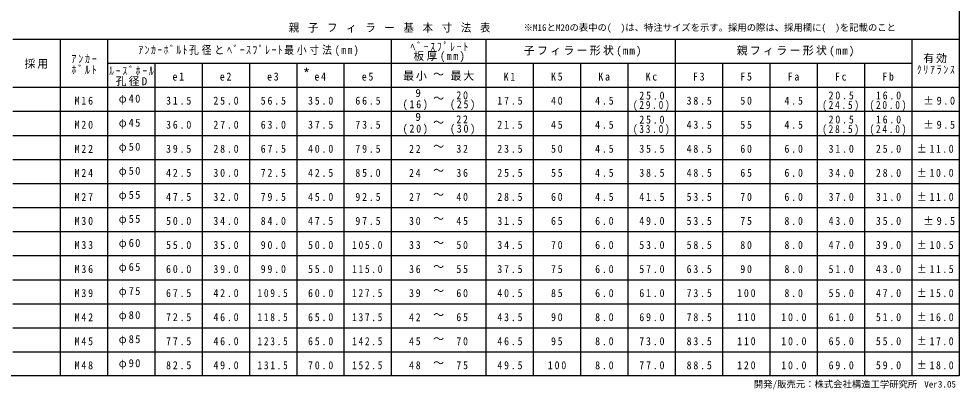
# Model space of a CAD drawing. Units: millimetres, scale not verified. Extents: x -19500 to 19500, y -13714 to 13350.
# Drawn here: x -6333 to 19500, y -13714 to -3539 of the extents above; entities that cross this region are included whole.
import ezdxf
from ezdxf.enums import TextEntityAlignment as Align

# ---------------------------------------------------------------- set-up
doc = ezdxf.new("R2010")
doc.units = ezdxf.units.MM
doc.header["$LTSCALE"] = 100
doc.layers.add('F-0_F-0', color=4, linetype='Continuous')
doc.styles.add('ＭＳ ゴシック', font='')
doc.styles.get('ＭＳ ゴシック').set_extended_font_data('MS Gothic')

msp = doc.modelspace()

# ---------------------------------------------------------------- linework, layer by layer
at = {"layer": 'F-0_F-0'}
for p, q in [((19500, 13350), (19500, -13350)), ((-6500, -4098.4), (19500, -4098.4)), ((-5200, -4098.4), (-5200, -13350)), ((-3900, -4098.4), (-3900, -13350)), ((3900, -4098.4), (3900, -13350)), ((6500, -4098.4), (6500, -13350)), ((11700, -4098.4), (11700, -13350)), ((18200, -4098.4), (18200, -13350)), ((-3900, -4759.2), (18200, -4759.2)), ((-2600, -4759.2), (-2600, -13350)), ((-1300, -4759.2), (-1300, -13350)), ((0, -4759.2), (0, -13350)), ((1300, -4759.2), (1300, -13350)), ((2600, -4759.2), (2600, -13350)), ((7800, -4759.2), (7800, -13350)), ((9100, -4759.2), (9100, -13350)), ((10400, -4759.2), (10400, -13350)), ((13000, -4759.2), (13000, -13350)), ((14300, -4759.2), (14300, -13350)), ((15600, -4759.2), (15600, -13350)), ((16900, -4759.2), (16900, -13350)), ((-6500, -5420.1), (19500, -5420.1)), ((-6500, -6080.9), (19500, -6080.9)), ((-6500, -6741.7), (19500, -6741.7)), ((-6500, -7402.5), (19500, -7402.5)), ((-6500, -8063.4), (19500, -8063.4)), ((-6500, -8724.2), (19500, -8724.2)), ((-6500, -9385), (19500, -9385)), ((-6500, -10045.9), (19500, -10045.9)), ((-6500, -10706.7), (19500, -10706.7)), ((-6500, -11367.5), (19500, -11367.5)), ((-6500, -12028.3), (19500, -12028.3)), ((-6500, -12689.2), (19500, -12689.2)), ((19500, -13350), (-19500, -13350))]:
    msp.add_line(p, q, dxfattribs=at)

# ---------------------------------------------------------------- texts
at = {"layer": 'F-0_F-0', "style": 'ＭＳ ゴシック'}
for s, p in [('※M16とM20の表中の(\u3000)は、特注サイズを示す。採用の際は、採用欄に(\u3000)を記載のこと', (7533.8, -3926.6)), ('開発/販売元：株式会社構造工学研究所', (13860.7, -13724.7)), ('Ver3.05', (18540.2, -13724.7))]:
    msp.add_text(s, height=183.3, dxfattribs=at).set_placement(p, align=Align.BOTTOM_LEFT)
at = {"layer": 'F-0_F-0', "color": 7, "style": 'ＭＳ ゴシック'}
for s, height, p in [('*', 293.3, (1469.8, -5286.5)), ('～', 219.9, (5050, -5239.6)), ('9', 219.9, (4562.5, -5752.6)), ('～', 219.9, (5050, -5900.5)), ('9', 219.9, (4562.5, -6410.1)), ('～', 219.9, (5050, -6561.3)), ('～', 219.9, (5050, -7222.1)), ('～', 219.9, (5050, -7883)), ('～', 219.9, (5050, -8543.8)), ('～', 219.9, (5050, -9204.6)), ('～', 219.9, (5050, -9865.4)), ('～', 219.9, (5050, -10526.3)), ('～', 219.9, (5050, -11187.1)), ('～', 219.9, (5050, -11847.9)), ('～', 219.9, (5050, -12508.8)), ('～', 219.9, (5050, -13169.6))]:
    msp.add_text(s, height=height, dxfattribs=at).set_placement(p, align=Align.BOTTOM_LEFT)
at = {"layer": 'F-0_F-0', "color": 7, "char_height": 219.9, "attachment_point": 7, "style": 'ＭＳ ゴシック'}
for s, insert in [('\\T1.23;\\W0.95;親\\~子\\~フ\\~ィ\\~ラ\\~ー\\~基\\~本\\~寸\\~法\\~表', (1084.1, -3918)), ('\\T1.29;\\W0.9;ｱﾝｶｰﾎﾞﾙﾄ孔径とﾍﾞｰｽﾌﾟﾚｰﾄ最小寸法(mm)', (-3050, -4563.9)), ('\\T1.39;\\W0.85;ﾍﾞｰｽﾌﾟﾚｰﾄ', (4425, -4428.8)), ('\\T1.21;子フィラー形状(mm)', (7537.5, -4578.8)), ('\\T1.21;親フィラー形状(mm)', (13387.5, -4578.8)), ('\\T1.17;採用', (-6175, -4909.2)), ('\\T1.38;\\W0.9;ｱﾝｶｰ', (-4887.5, -4759.2)), ('\\T1.27;\\W0.95;板厚(mm)', (4512.5, -4728.8)), ('\\T1.17;有効', (18512.5, -4759.2)), ('\\T1.38;\\W0.9;ﾎﾞﾙﾄ', (-4887.5, -5059.2)), ('\\T1.39;\\W0.85;ﾙｰｽﾞﾎｰﾙ', (-3850, -5089.6)), ('\\T1.39;\\W0.85;ｸﾘｱﾗﾝｽ', (18337.5, -5059.2)), ('\\T1.2;孔径D', (-3675, -5389.6)), ('\\T1.36;\\W0.9;e1', (-2112.5, -5239.6)), ('\\T1.36;\\W0.9;e2', (-812.5, -5239.6)), ('\\T1.36;\\W0.9;e3', (487.5, -5239.6)), ('\\T1.36;\\W0.9;e4', (1787.5, -5239.6)), ('\\T1.36;\\W0.9;e5', (3087.5, -5239.6)), ('\\T1.17;最小', (4225, -5239.6)), ('\\T1.17;最大', (5525, -5239.6)), ('\\T1.36;\\W0.9;K1', (6987.5, -5239.6)), ('\\T1.36;\\W0.9;K5', (8287.5, -5239.6)), ('\\T1.36;\\W0.9;Ka', (9587.5, -5239.6)), ('\\T1.36;\\W0.9;Kc', (10887.5, -5239.6)), ('\\T1.36;\\W0.9;F3', (12187.5, -5239.6)), ('\\T1.36;\\W0.9;F5', (13487.5, -5239.6)), ('\\T1.36;\\W0.9;Fa', (14787.5, -5239.6)), ('\\T1.36;\\W0.9;Fc', (16087.5, -5239.6)), ('\\T1.36;\\W0.9;Fb', (17387.5, -5239.6)), ('\\T1.38;\\W0.9;M16', (-4800, -5900.5)), ('\\T1.26;\\W0.95;φ40', (-3587.5, -5900.5)), ('\\T1.38;\\W0.9;31.5', (-2287.5, -5900.5)), ('\\T1.38;\\W0.9;25.0', (-987.5, -5900.5)), ('\\T1.38;\\W0.9;56.5', (312.5, -5900.5)), ('\\T1.38;\\W0.9;35.0', (1612.5, -5900.5)), ('\\T1.38;\\W0.9;66.5', (2912.5, -5900.5)), ('\\T1.36;\\W0.9;20', (5687.5, -5752.6)), ('\\T1.38;\\W0.9;17.5', (6812.5, -5900.5)), ('\\T1.36;\\W0.9;40', (8287.5, -5900.5)), ('\\T1.38;\\W0.9;4.5', (9500, -5900.5)), ('\\T1.38;\\W0.9;25.0', (10712.5, -5760.8)), ('\\T1.38;\\W0.9;38.5', (12012.5, -5900.5)), ('\\T1.36;\\W0.9;50', (13487.5, -5900.5)), ('\\T1.38;\\W0.9;4.5', (14700, -5900.5)), ('\\T1.38;\\W0.9;20.5', (15912.5, -5756.9)), ('\\T1.38;\\W0.9;16.0', (17212.5, -5756.9)), ('\\T1.29;\\W0.95;±9.0', (18512.5, -5900.5)), ('\\T1.38;\\W0.9;(16)', (4212.5, -6053.9)), ('\\T1.38;\\W0.9;(25)', (5512.5, -6053.9)), ('\\T1.39;\\W0.85;(29.0)', (10537.5, -6072)), ('\\T1.39;\\W0.85;(24.5)', (15737.5, -6074.7)), ('\\T1.39;\\W0.85;(20.0)', (17037.5, -6074.7)), ('\\T1.36;\\W0.9;22', (5687.5, -6410.1)), ('\\T1.38;\\W0.9;20.5', (15912.5, -6417.7)), ('\\T1.38;\\W0.9;16.0', (17212.5, -6417.7)), ('\\T1.38;\\W0.9;M20', (-4800, -6561.3)), ('\\T1.26;\\W0.95;φ45', (-3587.5, -6561.3)), ('\\T1.38;\\W0.9;36.0', (-2287.5, -6561.3)), ('\\T1.38;\\W0.9;27.0', (-987.5, -6561.3)), ('\\T1.38;\\W0.9;63.0', (312.5, -6561.3)), ('\\T1.38;\\W0.9;37.5', (1612.5, -6561.3)), ('\\T1.38;\\W0.9;73.5', (2912.5, -6561.3)), ('\\T1.38;\\W0.9;(20)', (4212.5, -6722.5)), ('\\T1.38;\\W0.9;(30)', (5512.5, -6722.5)), ('\\T1.38;\\W0.9;21.5', (6812.5, -6561.3)), ('\\T1.36;\\W0.9;45', (8287.5, -6561.3)), ('\\T1.38;\\W0.9;4.5', (9500, -6561.3)), ('\\T1.39;\\W0.85;(33.0)', (10537.5, -6732.8)), ('\\T1.38;\\W0.9;25.0', (10712.5, -6421.6)), ('\\T1.38;\\W0.9;43.5', (12012.5, -6561.3)), ('\\T1.36;\\W0.9;55', (13487.5, -6561.3)), ('\\T1.38;\\W0.9;4.5', (14700, -6561.3)), ('\\T1.39;\\W0.85;(28.5)', (15737.5, -6735.5)), ('\\T1.39;\\W0.85;(24.0)', (17037.5, -6735.5)), ('\\T1.29;\\W0.95;±9.5', (18512.5, -6561.3)), ('\\T1.26;\\W0.95;φ50', (-3587.5, -7222.1)), ('\\T1.38;\\W0.9;M22', (-4800, -7222.1)), ('\\T1.38;\\W0.9;39.5', (-2287.5, -7222.1)), ('\\T1.38;\\W0.9;28.0', (-987.5, -7222.1)), ('\\T1.38;\\W0.9;67.5', (312.5, -7222.1)), ('\\T1.38;\\W0.9;40.0', (1612.5, -7222.1)), ('\\T1.38;\\W0.9;79.5', (2912.5, -7222.1)), ('\\T1.36;\\W0.9;22', (4387.5, -7222.1)), ('\\T1.36;\\W0.9;32', (5687.5, -7222.1)), ('\\T1.38;\\W0.9;23.5', (6812.5, -7222.1)), ('\\T1.36;\\W0.9;50', (8287.5, -7222.1)), ('\\T1.38;\\W0.9;4.5', (9500, -7222.1)), ('\\T1.38;\\W0.9;35.5', (10712.5, -7222.1)), ('\\T1.38;\\W0.9;48.5', (12012.5, -7222.1)), ('\\T1.36;\\W0.9;60', (13487.5, -7222.1)), ('\\T1.38;\\W0.9;6.0', (14700, -7222.1)), ('\\T1.38;\\W0.9;31.0', (15912.5, -7222.1)), ('\\T1.38;\\W0.9;25.0', (17212.5, -7222.1)), ('\\T1.3;\\W0.9;±11.0', (18337.5, -7222.1)), ('\\T1.38;\\W0.9;M24', (-4800, -7883)), ('\\T1.26;\\W0.95;φ50', (-3587.5, -7883)), ('\\T1.38;\\W0.9;42.5', (-2287.5, -7883)), ('\\T1.38;\\W0.9;30.0', (-987.5, -7883)), ('\\T1.38;\\W0.9;72.5', (312.5, -7883)), ('\\T1.38;\\W0.9;42.5', (1612.5, -7883)), ('\\T1.38;\\W0.9;85.0', (2912.5, -7883)), ('\\T1.36;\\W0.9;24', (4387.5, -7883)), ('\\T1.36;\\W0.9;36', (5687.5, -7883)), ('\\T1.38;\\W0.9;25.5', (6812.5, -7883)), ('\\T1.36;\\W0.9;55', (8287.5, -7883)), ('\\T1.38;\\W0.9;4.5', (9500, -7883)), ('\\T1.38;\\W0.9;38.5', (10712.5, -7883)), ('\\T1.38;\\W0.9;48.5', (12012.5, -7883)), ('\\T1.36;\\W0.9;65', (13487.5, -7883)), ('\\T1.38;\\W0.9;6.0', (14700, -7883)), ('\\T1.38;\\W0.9;34.0', (15912.5, -7883)), ('\\T1.38;\\W0.9;28.0', (17212.5, -7883)), ('\\T1.3;\\W0.9;±10.0', (18337.5, -7883)), ('\\T1.38;\\W0.9;M27', (-4800, -8543.8)), ('\\T1.26;\\W0.95;φ55', (-3587.5, -8543.8)), ('\\T1.38;\\W0.9;47.5', (-2287.5, -8543.8)), ('\\T1.38;\\W0.9;32.0', (-987.5, -8543.8)), ('\\T1.38;\\W0.9;79.5', (312.5, -8543.8)), ('\\T1.38;\\W0.9;45.0', (1612.5, -8543.8)), ('\\T1.38;\\W0.9;92.5', (2912.5, -8543.8)), ('\\T1.36;\\W0.9;27', (4387.5, -8543.8)), ('\\T1.36;\\W0.9;40', (5687.5, -8543.8)), ('\\T1.38;\\W0.9;28.5', (6812.5, -8543.8)), ('\\T1.36;\\W0.9;60', (8287.5, -8543.8)), ('\\T1.38;\\W0.9;4.5', (9500, -8543.8)), ('\\T1.38;\\W0.9;41.5', (10712.5, -8543.8)), ('\\T1.38;\\W0.9;53.5', (12012.5, -8543.8)), ('\\T1.36;\\W0.9;70', (13487.5, -8543.8)), ('\\T1.38;\\W0.9;6.0', (14700, -8543.8)), ('\\T1.38;\\W0.9;37.0', (15912.5, -8543.8)), ('\\T1.38;\\W0.9;31.0', (17212.5, -8543.8)), ('\\T1.3;\\W0.9;±11.0', (18337.5, -8543.8)), ('\\T1.38;\\W0.9;M30', (-4800, -9204.6)), ('\\T1.26;\\W0.95;φ55', (-3587.5, -9204.6)), ('\\T1.38;\\W0.9;50.0', (-2287.5, -9204.6)), ('\\T1.38;\\W0.9;34.0', (-987.5, -9204.6)), ('\\T1.38;\\W0.9;84.0', (312.5, -9204.6)), ('\\T1.38;\\W0.9;47.5', (1612.5, -9204.6)), ('\\T1.38;\\W0.9;97.5', (2912.5, -9204.6)), ('\\T1.36;\\W0.9;30', (4387.5, -9204.6)), ('\\T1.36;\\W0.9;45', (5687.5, -9204.6)), ('\\T1.38;\\W0.9;31.5', (6812.5, -9204.6)), ('\\T1.36;\\W0.9;65', (8287.5, -9204.6)), ('\\T1.38;\\W0.9;6.0', (9500, -9204.6)), ('\\T1.38;\\W0.9;49.0', (10712.5, -9204.6)), ('\\T1.38;\\W0.9;53.5', (12012.5, -9204.6)), ('\\T1.36;\\W0.9;75', (13487.5, -9204.6)), ('\\T1.38;\\W0.9;8.0', (14700, -9204.6)), ('\\T1.38;\\W0.9;43.0', (15912.5, -9204.6)), ('\\T1.38;\\W0.9;35.0', (17212.5, -9204.6)), ('\\T1.29;\\W0.95;±9.5', (18512.5, -9204.6)), ('\\T1.38;\\W0.9;M33', (-4800, -9865.4)), ('\\T1.26;\\W0.95;φ60', (-3587.5, -9865.4)), ('\\T1.38;\\W0.9;55.0', (-2287.5, -9865.4)), ('\\T1.38;\\W0.9;35.0', (-987.5, -9865.4)), ('\\T1.38;\\W0.9;90.0', (312.5, -9865.4)), ('\\T1.38;\\W0.9;50.0', (1612.5, -9865.4)), ('\\T1.38;\\W0.85;105.0', (2825, -9865.4)), ('\\T1.36;\\W0.9;33', (4387.5, -9865.4)), ('\\T1.36;\\W0.9;50', (5687.5, -9865.4)), ('\\T1.38;\\W0.9;34.5', (6812.5, -9865.4)), ('\\T1.36;\\W0.9;70', (8287.5, -9865.4)), ('\\T1.38;\\W0.9;6.0', (9500, -9865.4)), ('\\T1.38;\\W0.9;53.0', (10712.5, -9865.4)), ('\\T1.38;\\W0.9;58.5', (12012.5, -9865.4)), ('\\T1.36;\\W0.9;80', (13487.5, -9865.4)), ('\\T1.38;\\W0.9;8.0', (14700, -9865.4)), ('\\T1.38;\\W0.9;47.0', (15912.5, -9865.4)), ('\\T1.38;\\W0.9;39.0', (17212.5, -9865.4)), ('\\T1.3;\\W0.9;±10.5', (18337.5, -9865.4)), ('\\T1.38;\\W0.9;M36', (-4800, -10526.3)), ('\\T1.26;\\W0.95;φ65', (-3587.5, -10526.3)), ('\\T1.38;\\W0.9;60.0', (-2287.5, -10526.3)), ('\\T1.38;\\W0.9;39.0', (-987.5, -10526.3)), ('\\T1.38;\\W0.9;99.0', (312.5, -10526.3)), ('\\T1.38;\\W0.9;55.0', (1612.5, -10526.3)), ('\\T1.38;\\W0.85;115.0', (2825, -10526.3)), ('\\T1.36;\\W0.9;36', (4387.5, -10526.3)), ('\\T1.36;\\W0.9;55', (5687.5, -10526.3)), ('\\T1.38;\\W0.9;37.5', (6812.5, -10526.3)), ('\\T1.36;\\W0.9;75', (8287.5, -10526.3)), ('\\T1.38;\\W0.9;6.0', (9500, -10526.3)), ('\\T1.38;\\W0.9;57.0', (10712.5, -10526.3)), ('\\T1.38;\\W0.9;63.5', (12012.5, -10526.3)), ('\\T1.36;\\W0.9;90', (13487.5, -10526.3)), ('\\T1.38;\\W0.9;8.0', (14700, -10526.3)), ('\\T1.38;\\W0.9;51.0', (15912.5, -10526.3)), ('\\T1.38;\\W0.9;43.0', (17212.5, -10526.3)), ('\\T1.3;\\W0.9;±11.5', (18337.5, -10526.3)), ('\\T1.38;\\W0.9;M39', (-4800, -11187.1)), ('\\T1.26;\\W0.95;φ75', (-3587.5, -11187.1)), ('\\T1.38;\\W0.9;67.5', (-2287.5, -11187.1)), ('\\T1.38;\\W0.9;42.0', (-987.5, -11187.1)), ('\\T1.38;\\W0.85;109.5', (225, -11187.1)), ('\\T1.38;\\W0.9;60.0', (1612.5, -11187.1)), ('\\T1.38;\\W0.85;127.5', (2825, -11187.1)), ('\\T1.36;\\W0.9;39', (4387.5, -11187.1)), ('\\T1.36;\\W0.9;60', (5687.5, -11187.1)), ('\\T1.38;\\W0.9;40.5', (6812.5, -11187.1)), ('\\T1.36;\\W0.9;85', (8287.5, -11187.1)), ('\\T1.38;\\W0.9;6.0', (9500, -11187.1)), ('\\T1.38;\\W0.9;61.0', (10712.5, -11187.1)), ('\\T1.38;\\W0.9;73.5', (12012.5, -11187.1)), ('\\T1.38;\\W0.9;100', (13400, -11187.1)), ('\\T1.38;\\W0.9;8.0', (14700, -11187.1)), ('\\T1.38;\\W0.9;55.0', (15912.5, -11187.1)), ('\\T1.38;\\W0.9;47.0', (17212.5, -11187.1)), ('\\T1.3;\\W0.9;±15.0', (18337.5, -11187.1)), ('\\T1.26;\\W0.95;φ80', (-3587.5, -11847.9)), ('\\T1.3;\\W0.9;±16.0', (18337.5, -11847.9)), ('\\T1.38;\\W0.9;M42', (-4800, -11847.9)), ('\\T1.38;\\W0.9;72.5', (-2287.5, -11847.9)), ('\\T1.38;\\W0.9;46.0', (-987.5, -11847.9)), ('\\T1.38;\\W0.85;118.5', (225, -11847.9)), ('\\T1.38;\\W0.9;65.0', (1612.5, -11847.9)), ('\\T1.38;\\W0.85;137.5', (2825, -11847.9)), ('\\T1.36;\\W0.9;42', (4387.5, -11847.9)), ('\\T1.36;\\W0.9;65', (5687.5, -11847.9)), ('\\T1.38;\\W0.9;43.5', (6812.5, -11847.9)), ('\\T1.36;\\W0.9;90', (8287.5, -11847.9)), ('\\T1.38;\\W0.9;8.0', (9500, -11847.9)), ('\\T1.38;\\W0.9;69.0', (10712.5, -11847.9)), ('\\T1.38;\\W0.9;78.5', (12012.5, -11847.9)), ('\\T1.38;\\W0.9;110', (13400, -11847.9)), ('\\T1.38;\\W0.9;10.0', (14612.5, -11847.9)), ('\\T1.38;\\W0.9;61.0', (15912.5, -11847.9)), ('\\T1.38;\\W0.9;51.0', (17212.5, -11847.9)), ('\\T1.38;\\W0.9;M45', (-4800, -12508.8)), ('\\T1.26;\\W0.95;φ85', (-3587.5, -12508.8)), ('\\T1.38;\\W0.9;77.5', (-2287.5, -12508.8)), ('\\T1.38;\\W0.9;46.0', (-987.5, -12508.8)), ('\\T1.38;\\W0.85;123.5', (225, -12508.8)), ('\\T1.38;\\W0.9;65.0', (1612.5, -12508.8)), ('\\T1.38;\\W0.85;142.5', (2825, -12508.8)), ('\\T1.36;\\W0.9;45', (4387.5, -12508.8)), ('\\T1.36;\\W0.9;70', (5687.5, -12508.8)), ('\\T1.38;\\W0.9;46.5', (6812.5, -12508.8)), ('\\T1.36;\\W0.9;95', (8287.5, -12508.8)), ('\\T1.38;\\W0.9;8.0', (9500, -12508.8)), ('\\T1.38;\\W0.9;73.0', (10712.5, -12508.8)), ('\\T1.38;\\W0.9;83.5', (12012.5, -12508.8)), ('\\T1.38;\\W0.9;110', (13400, -12508.8)), ('\\T1.38;\\W0.9;10.0', (14612.5, -12508.8)), ('\\T1.38;\\W0.9;65.0', (15912.5, -12508.8)), ('\\T1.38;\\W0.9;55.0', (17212.5, -12508.8)), ('\\T1.3;\\W0.9;±17.0', (18337.5, -12508.8)), ('\\T1.26;\\W0.95;φ90', (-3587.5, -13169.6)), ('\\T1.38;\\W0.9;M48', (-4800, -13169.6)), ('\\T1.38;\\W0.9;82.5', (-2287.5, -13169.6)), ('\\T1.38;\\W0.9;49.0', (-987.5, -13169.6)), ('\\T1.38;\\W0.85;131.5', (225, -13169.6)), ('\\T1.38;\\W0.9;70.0', (1612.5, -13169.6)), ('\\T1.38;\\W0.85;152.5', (2825, -13169.6)), ('\\T1.36;\\W0.9;48', (4387.5, -13169.6)), ('\\T1.36;\\W0.9;75', (5687.5, -13169.6)), ('\\T1.38;\\W0.9;49.5', (6812.5, -13169.6)), ('\\T1.38;\\W0.9;100', (8200, -13169.6)), ('\\T1.38;\\W0.9;8.0', (9500, -13169.6)), ('\\T1.38;\\W0.9;77.0', (10712.5, -13169.6)), ('\\T1.38;\\W0.9;88.5', (12012.5, -13169.6)), ('\\T1.38;\\W0.9;120', (13400, -13169.6)), ('\\T1.38;\\W0.9;10.0', (14612.5, -13169.6)), ('\\T1.38;\\W0.9;69.0', (15912.5, -13169.6)), ('\\T1.38;\\W0.9;59.0', (17212.5, -13169.6)), ('\\T1.3;\\W0.9;±18.0', (18337.5, -13169.6))]:
    msp.add_mtext(s, dxfattribs=dict(at, insert=insert))

doc.saveas('drawing.dxf')
